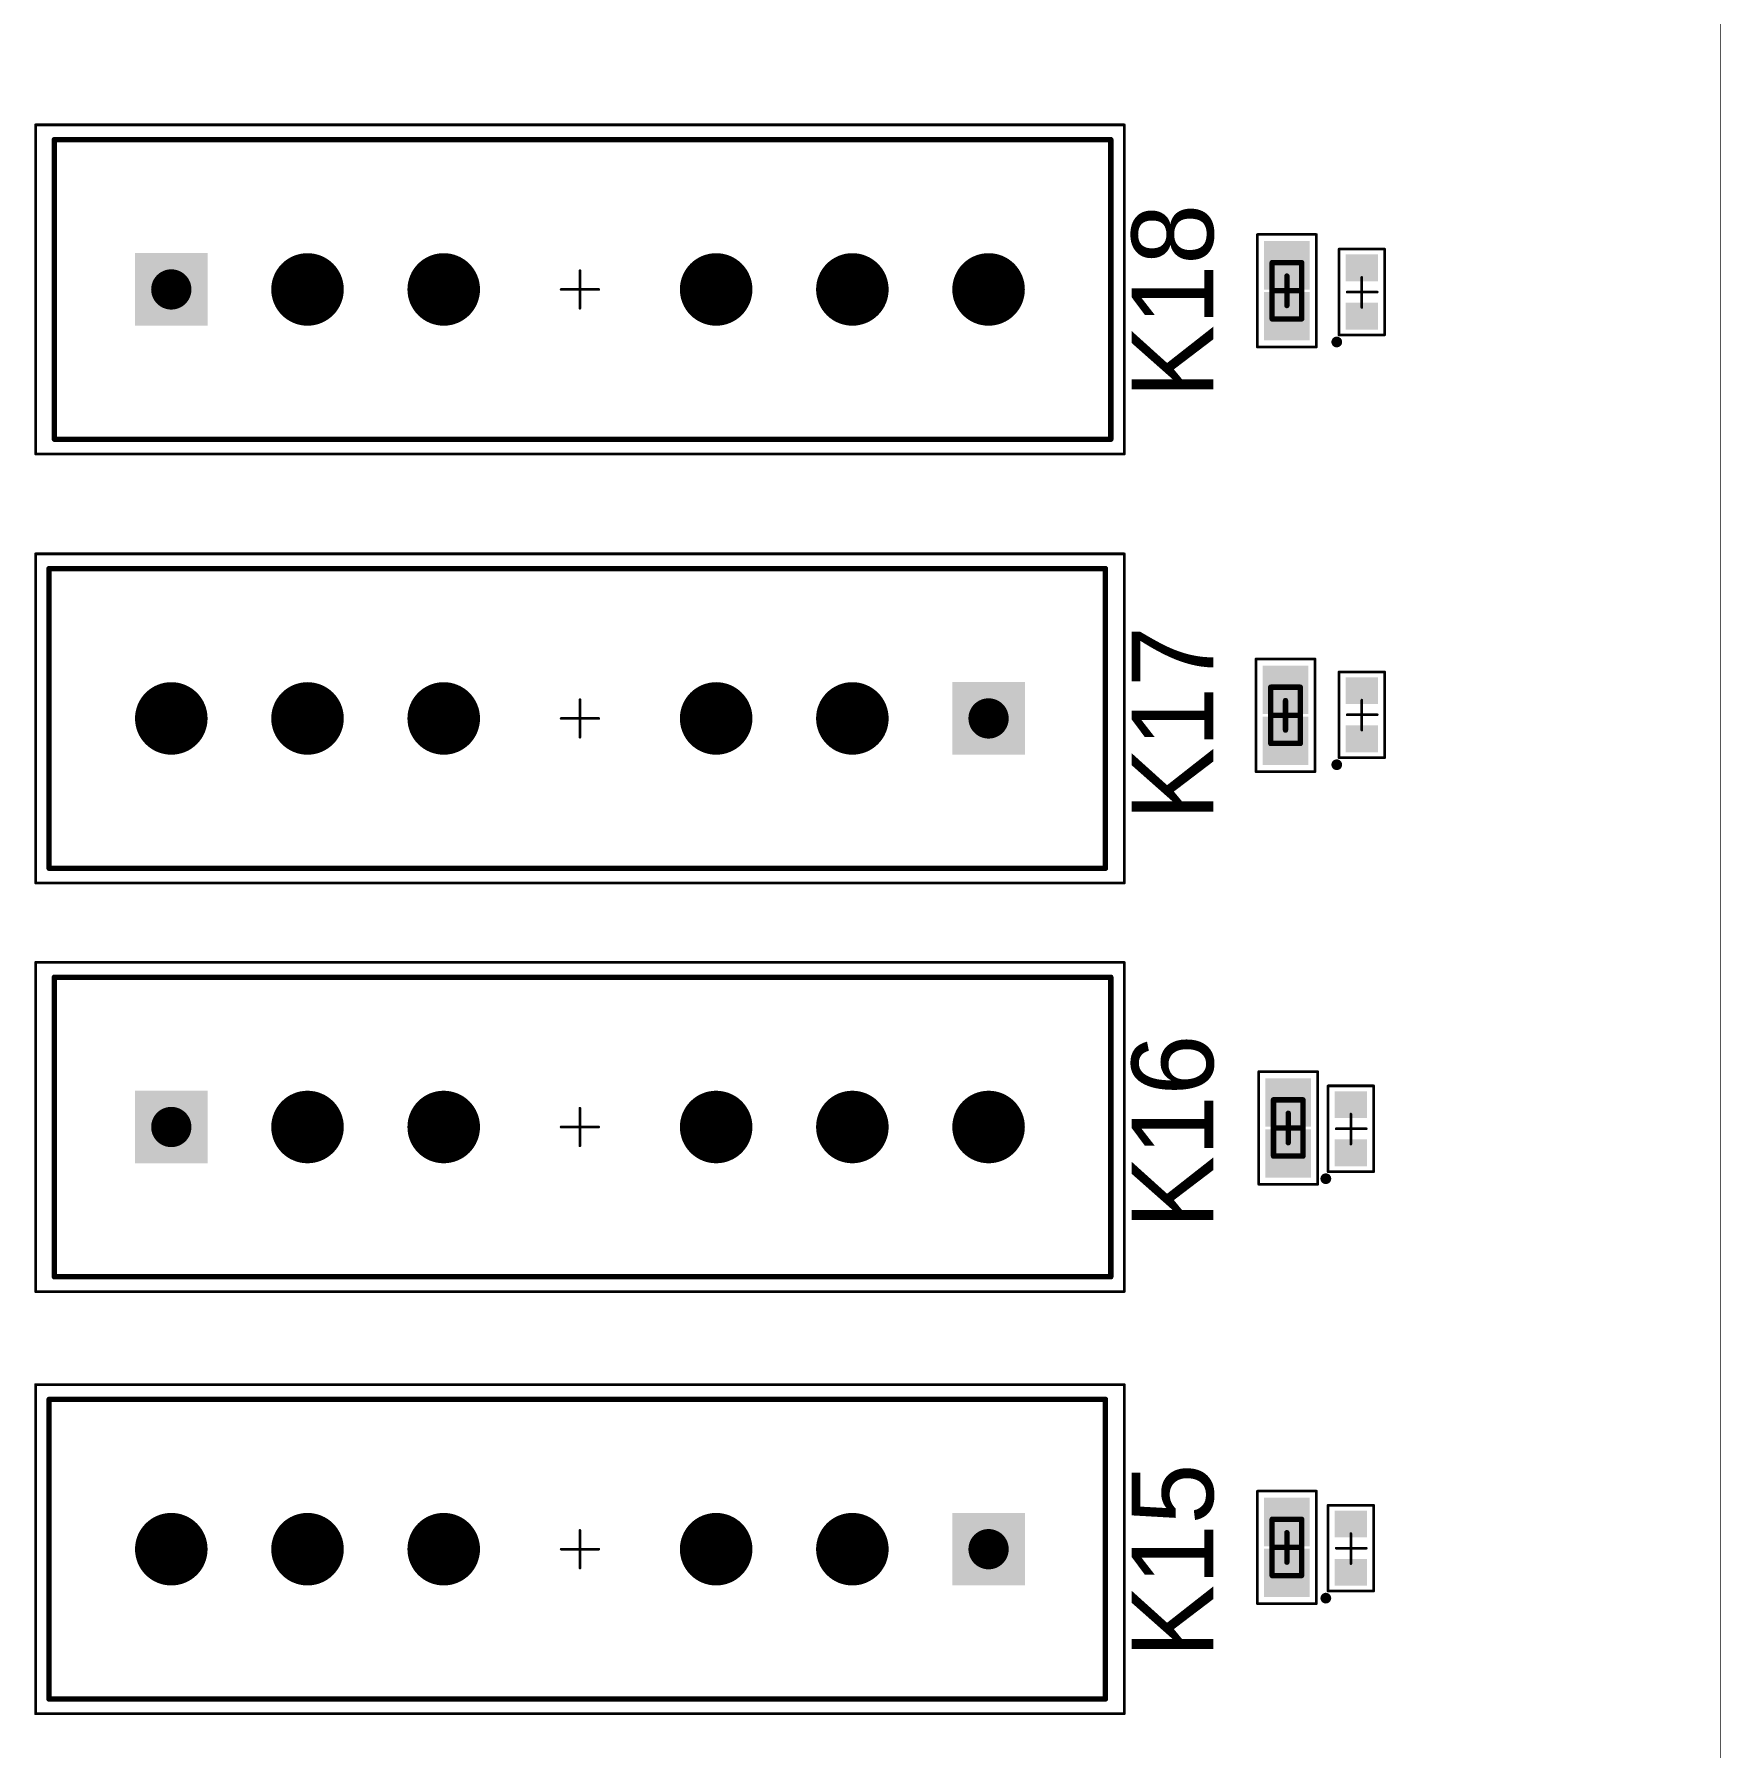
# Model space of a CAD drawing. Header units: millimetres. Extents: x -6 to 100, y 0 to 100.
# Drawn here: x 68.56 to 100.01, y 28.81 to 60.77 of the extents above; entities that cross this region are included whole.
import ezdxf

# ---------------------------------------------------------------- set-up
doc = ezdxf.new("R2010")
doc.units = ezdxf.units.MM
for name, color, linetype in [('BottomLayer', 5, 'Continuous'), ('BottomSolder', 6, 'Continuous'), ('Mechanical1', 6, 'Continuous'), ('Mechanical13', 56, 'Continuous'), ('Mechanical15', 56, 'Continuous'), ('PadHoleLayer', 156, 'Continuous'), ('TopLayer', 1, 'Continuous'), ('TopOverlay', 2, 'Continuous'), ('TopPaste', 8, 'Continuous'), ('TopSolder', 216, 'Continuous')]:
    doc.layers.add(name, color=color, linetype=linetype)

# ---------------------------------------------------------------- blocks, each defined once
blk = doc.blocks.new('RESC1005X04M_14')
at = {"layer": 'Mechanical13', "const_width": 0.1}
for points in [[(-0.525, 0.275), (-0.525, -0.275)], [(-0.525, 0.275), (0.525, 0.275)], [(0.525, 0.275), (0.525, -0.275)], [(-0.525, -0.275), (0.525, -0.275)]]:
    blk.add_lwpolyline(points, dxfattribs=at)
at = {"layer": 'Mechanical13', "const_width": 0.05}
for points in [[(-0.55, 0.275, 1), (-0.5, 0.275, 1)], [(-0.55, 0.275, 1), (-0.5, 0.275, 1)], [(0.5, 0.275, 1), (0.55, 0.275, 1)], [(0.5, 0.275, 1), (0.55, 0.275, 1)], [(-0.55, -0.275, 1), (-0.5, -0.275, 1)], [(-0.55, -0.275, 1), (-0.5, -0.275, 1)], [(0.5, -0.275, 1), (0.55, -0.275, 1)], [(0.5, -0.275, 1), (0.55, -0.275, 1)]]:
    blk.add_lwpolyline(points, format="xyb", close=True, dxfattribs=at)
at = {"layer": 'Mechanical15'}
for points, const_width in [([(-1.05, 0.55), (-1.05, -0.55)], 0.05), ([(-1.05, 0.55), (1.05, 0.55)], 0.05), ([(0, 0.275), (0, -0.275)], 0.1), ([(1.05, 0.55), (1.05, -0.55)], 0.05), ([(-0.275, 0), (0.275, 0)], 0.1), ([(-1.05, -0.55), (1.05, -0.55)], 0.05)]:
    blk.add_lwpolyline(points, dxfattribs=dict(at, const_width=const_width))
for points, const_width in [([(-1.062, 0.55, 1), (-1.038, 0.55, 1)], 0.025), ([(-1.062, 0.55, 1), (-1.038, 0.55, 1)], 0.025), ([(-0.025, 0.275, 1), (0.025, 0.275, 1)], 0.05), ([(1.038, 0.55, 1), (1.062, 0.55, 1)], 0.025), ([(1.038, 0.55, 1), (1.062, 0.55, 1)], 0.025), ([(-0.3, 0, 1), (-0.25, 0, 1)], 0.05), ([(0.25, 0, 1), (0.3, 0, 1)], 0.05), ([(-0.025, -0.275, 1), (0.025, -0.275, 1)], 0.05), ([(-1.062, -0.55, 1), (-1.038, -0.55, 1)], 0.025), ([(-1.062, -0.55, 1), (-1.038, -0.55, 1)], 0.025), ([(1.038, -0.55, 1), (1.062, -0.55, 1)], 0.025), ([(1.038, -0.55, 1), (1.062, -0.55, 1)], 0.025)]:
    blk.add_lwpolyline(points, format="xyb", close=True, dxfattribs=dict(at, const_width=const_width))
at = {"layer": 'TopLayer'}
for points in [[(-0.125, -0.325), (-0.125, 0.325), (-0.825, -0.325), (-0.825, 0.325)], [(0.825, -0.325), (0.825, 0.325), (0.125, -0.325), (0.125, 0.325)]]:
    blk.add_solid(points, dxfattribs=at)
at = {"layer": 'TopPaste'}
for points in [[(-0.125, -0.325), (-0.125, 0.325), (-0.825, -0.325), (-0.825, 0.325)], [(0.825, -0.325), (0.825, 0.325), (0.125, -0.325), (0.125, 0.325)]]:
    blk.add_solid(points, dxfattribs=at)
at = {"layer": 'TopSolder'}
for points in [[(-0.023, -0.427), (-0.023, 0.427), (-0.927, -0.427), (-0.927, 0.427)], [(0.927, -0.427), (0.927, 0.427), (0.023, -0.427), (0.023, 0.427)]]:
    blk.add_solid(points, dxfattribs=at)
blk = doc.blocks.new('RESC1005X04M_16')
at = {"layer": 'Mechanical13', "const_width": 0.1}
for points in [[(-0.525, 0.275), (-0.525, -0.275)], [(-0.525, 0.275), (0.525, 0.275)], [(0.525, 0.275), (0.525, -0.275)], [(-0.525, -0.275), (0.525, -0.275)]]:
    blk.add_lwpolyline(points, dxfattribs=at)
at = {"layer": 'Mechanical13', "const_width": 0.05}
for points in [[(-0.55, 0.275, 1), (-0.5, 0.275, 1)], [(-0.55, 0.275, 1), (-0.5, 0.275, 1)], [(0.5, 0.275, 1), (0.55, 0.275, 1)], [(0.5, 0.275, 1), (0.55, 0.275, 1)], [(-0.55, -0.275, 1), (-0.5, -0.275, 1)], [(-0.55, -0.275, 1), (-0.5, -0.275, 1)], [(0.5, -0.275, 1), (0.55, -0.275, 1)], [(0.5, -0.275, 1), (0.55, -0.275, 1)]]:
    blk.add_lwpolyline(points, format="xyb", close=True, dxfattribs=at)
at = {"layer": 'Mechanical15'}
for points, const_width in [([(-1.05, 0.55), (-1.05, -0.55)], 0.05), ([(-1.05, 0.55), (1.05, 0.55)], 0.05), ([(0, 0.275), (0, -0.275)], 0.1), ([(1.05, 0.55), (1.05, -0.55)], 0.05), ([(-0.275, 0), (0.275, 0)], 0.1), ([(-1.05, -0.55), (1.05, -0.55)], 0.05)]:
    blk.add_lwpolyline(points, dxfattribs=dict(at, const_width=const_width))
for points, const_width in [([(-1.062, 0.55, 1), (-1.038, 0.55, 1)], 0.025), ([(-1.062, 0.55, 1), (-1.038, 0.55, 1)], 0.025), ([(-0.025, 0.275, 1), (0.025, 0.275, 1)], 0.05), ([(1.038, 0.55, 1), (1.062, 0.55, 1)], 0.025), ([(1.038, 0.55, 1), (1.062, 0.55, 1)], 0.025), ([(-0.3, 0, 1), (-0.25, 0, 1)], 0.05), ([(0.25, 0, 1), (0.3, 0, 1)], 0.05), ([(-0.025, -0.275, 1), (0.025, -0.275, 1)], 0.05), ([(-1.062, -0.55, 1), (-1.038, -0.55, 1)], 0.025), ([(-1.062, -0.55, 1), (-1.038, -0.55, 1)], 0.025), ([(1.038, -0.55, 1), (1.062, -0.55, 1)], 0.025), ([(1.038, -0.55, 1), (1.062, -0.55, 1)], 0.025)]:
    blk.add_lwpolyline(points, format="xyb", close=True, dxfattribs=dict(at, const_width=const_width))
at = {"layer": 'TopLayer'}
for points in [[(-0.125, -0.325), (-0.125, 0.325), (-0.825, -0.325), (-0.825, 0.325)], [(0.825, -0.325), (0.825, 0.325), (0.125, -0.325), (0.125, 0.325)]]:
    blk.add_solid(points, dxfattribs=at)
at = {"layer": 'TopPaste'}
for points in [[(-0.125, -0.325), (-0.125, 0.325), (-0.825, -0.325), (-0.825, 0.325)], [(0.825, -0.325), (0.825, 0.325), (0.125, -0.325), (0.125, 0.325)]]:
    blk.add_solid(points, dxfattribs=at)
at = {"layer": 'TopSolder'}
for points in [[(-0.023, -0.427), (-0.023, 0.427), (-0.927, -0.427), (-0.927, 0.427)], [(0.927, -0.427), (0.927, 0.427), (0.023, -0.427), (0.023, 0.427)]]:
    blk.add_solid(points, dxfattribs=at)
blk = doc.blocks.new('RESC1005X04M_21')
at = {"layer": 'Mechanical13', "const_width": 0.1}
for points in [[(-0.525, 0.275), (-0.525, -0.275)], [(-0.525, 0.275), (0.525, 0.275)], [(0.525, 0.275), (0.525, -0.275)], [(-0.525, -0.275), (0.525, -0.275)]]:
    blk.add_lwpolyline(points, dxfattribs=at)
at = {"layer": 'Mechanical13', "const_width": 0.05}
for points in [[(-0.55, 0.275, 1), (-0.5, 0.275, 1)], [(-0.55, 0.275, 1), (-0.5, 0.275, 1)], [(0.5, 0.275, 1), (0.55, 0.275, 1)], [(0.5, 0.275, 1), (0.55, 0.275, 1)], [(-0.55, -0.275, 1), (-0.5, -0.275, 1)], [(-0.55, -0.275, 1), (-0.5, -0.275, 1)], [(0.5, -0.275, 1), (0.55, -0.275, 1)], [(0.5, -0.275, 1), (0.55, -0.275, 1)]]:
    blk.add_lwpolyline(points, format="xyb", close=True, dxfattribs=at)
at = {"layer": 'Mechanical15'}
for points, const_width in [([(-1.05, 0.55), (-1.05, -0.55)], 0.05), ([(-1.05, 0.55), (1.05, 0.55)], 0.05), ([(0, 0.275), (0, -0.275)], 0.1), ([(1.05, 0.55), (1.05, -0.55)], 0.05), ([(-0.275, 0), (0.275, 0)], 0.1), ([(-1.05, -0.55), (1.05, -0.55)], 0.05)]:
    blk.add_lwpolyline(points, dxfattribs=dict(at, const_width=const_width))
for points, const_width in [([(-1.062, 0.55, 1), (-1.038, 0.55, 1)], 0.025), ([(-1.062, 0.55, 1), (-1.038, 0.55, 1)], 0.025), ([(-0.025, 0.275, 1), (0.025, 0.275, 1)], 0.05), ([(1.038, 0.55, 1), (1.062, 0.55, 1)], 0.025), ([(1.038, 0.55, 1), (1.062, 0.55, 1)], 0.025), ([(-0.3, 0, 1), (-0.25, 0, 1)], 0.05), ([(0.25, 0, 1), (0.3, 0, 1)], 0.05), ([(-0.025, -0.275, 1), (0.025, -0.275, 1)], 0.05), ([(-1.062, -0.55, 1), (-1.038, -0.55, 1)], 0.025), ([(-1.062, -0.55, 1), (-1.038, -0.55, 1)], 0.025), ([(1.038, -0.55, 1), (1.062, -0.55, 1)], 0.025), ([(1.038, -0.55, 1), (1.062, -0.55, 1)], 0.025)]:
    blk.add_lwpolyline(points, format="xyb", close=True, dxfattribs=dict(at, const_width=const_width))
at = {"layer": 'TopLayer'}
for points in [[(-0.125, -0.325), (-0.125, 0.325), (-0.825, -0.325), (-0.825, 0.325)], [(0.825, -0.325), (0.825, 0.325), (0.125, -0.325), (0.125, 0.325)]]:
    blk.add_solid(points, dxfattribs=at)
at = {"layer": 'TopPaste'}
for points in [[(-0.125, -0.325), (-0.125, 0.325), (-0.825, -0.325), (-0.825, 0.325)], [(0.825, -0.325), (0.825, 0.325), (0.125, -0.325), (0.125, 0.325)]]:
    blk.add_solid(points, dxfattribs=at)
at = {"layer": 'TopSolder'}
for points in [[(-0.023, -0.427), (-0.023, 0.427), (-0.927, -0.427), (-0.927, 0.427)], [(0.927, -0.427), (0.927, 0.427), (0.023, -0.427), (0.023, 0.427)]]:
    blk.add_solid(points, dxfattribs=at)
blk = doc.blocks.new('RESC1005X04M_24')
at = {"layer": 'Mechanical13', "const_width": 0.1}
for points in [[(-0.525, 0.275), (-0.525, -0.275)], [(-0.525, 0.275), (0.525, 0.275)], [(0.525, 0.275), (0.525, -0.275)], [(-0.525, -0.275), (0.525, -0.275)]]:
    blk.add_lwpolyline(points, dxfattribs=at)
at = {"layer": 'Mechanical13', "const_width": 0.05}
for points in [[(-0.55, 0.275, 1), (-0.5, 0.275, 1)], [(-0.55, 0.275, 1), (-0.5, 0.275, 1)], [(0.5, 0.275, 1), (0.55, 0.275, 1)], [(0.5, 0.275, 1), (0.55, 0.275, 1)], [(-0.55, -0.275, 1), (-0.5, -0.275, 1)], [(-0.55, -0.275, 1), (-0.5, -0.275, 1)], [(0.5, -0.275, 1), (0.55, -0.275, 1)], [(0.5, -0.275, 1), (0.55, -0.275, 1)]]:
    blk.add_lwpolyline(points, format="xyb", close=True, dxfattribs=at)
at = {"layer": 'Mechanical15'}
for points, const_width in [([(-1.05, 0.55), (-1.05, -0.55)], 0.05), ([(-1.05, 0.55), (1.05, 0.55)], 0.05), ([(0, 0.275), (0, -0.275)], 0.1), ([(1.05, 0.55), (1.05, -0.55)], 0.05), ([(-0.275, 0), (0.275, 0)], 0.1), ([(-1.05, -0.55), (1.05, -0.55)], 0.05)]:
    blk.add_lwpolyline(points, dxfattribs=dict(at, const_width=const_width))
for points, const_width in [([(-1.062, 0.55, 1), (-1.038, 0.55, 1)], 0.025), ([(-1.062, 0.55, 1), (-1.038, 0.55, 1)], 0.025), ([(-0.025, 0.275, 1), (0.025, 0.275, 1)], 0.05), ([(1.038, 0.55, 1), (1.062, 0.55, 1)], 0.025), ([(1.038, 0.55, 1), (1.062, 0.55, 1)], 0.025), ([(-0.3, 0, 1), (-0.25, 0, 1)], 0.05), ([(0.25, 0, 1), (0.3, 0, 1)], 0.05), ([(-0.025, -0.275, 1), (0.025, -0.275, 1)], 0.05), ([(-1.062, -0.55, 1), (-1.038, -0.55, 1)], 0.025), ([(-1.062, -0.55, 1), (-1.038, -0.55, 1)], 0.025), ([(1.038, -0.55, 1), (1.062, -0.55, 1)], 0.025), ([(1.038, -0.55, 1), (1.062, -0.55, 1)], 0.025)]:
    blk.add_lwpolyline(points, format="xyb", close=True, dxfattribs=dict(at, const_width=const_width))
at = {"layer": 'TopLayer'}
for points in [[(-0.125, -0.325), (-0.125, 0.325), (-0.825, -0.325), (-0.825, 0.325)], [(0.825, -0.325), (0.825, 0.325), (0.125, -0.325), (0.125, 0.325)]]:
    blk.add_solid(points, dxfattribs=at)
at = {"layer": 'TopPaste'}
for points in [[(-0.125, -0.325), (-0.125, 0.325), (-0.825, -0.325), (-0.825, 0.325)], [(0.825, -0.325), (0.825, 0.325), (0.125, -0.325), (0.125, 0.325)]]:
    blk.add_solid(points, dxfattribs=at)
at = {"layer": 'TopSolder'}
for points in [[(-0.023, -0.427), (-0.023, 0.427), (-0.927, -0.427), (-0.927, 0.427)], [(0.927, -0.427), (0.927, 0.427), (0.023, -0.427), (0.023, 0.427)]]:
    blk.add_solid(points, dxfattribs=at)
blk = doc.blocks.new('SIP564W40P254L1980H810Q6___C______38')
at = {"layer": 'BottomLayer', "const_width": 0.575}
for points in [[(-5.368, 0, 1), (-4.792, 0, 1)], [(-2.828, 0, 1), (-2.252, 0, 1)], [(2.252, 0, 1), (2.828, 0, 1)], [(4.792, 0, 1), (5.368, 0, 1)], [(7.332, 0, 1), (7.908, 0, 1)]]:
    blk.add_lwpolyline(points, format="xyb", close=True, dxfattribs=at)
at = {"layer": 'BottomLayer'}
blk.add_solid([(-8.195, 0.575), (-8.195, -0.575), (-7.045, 0.575), (-7.045, -0.575)], dxfattribs=at)
at = {"layer": 'BottomSolder', "const_width": 0.677}
for points in [[(-5.418, 0, 1), (-4.742, 0, 1)], [(-2.878, 0, 1), (-2.202, 0, 1)], [(2.202, 0, 1), (2.878, 0, 1)], [(4.742, 0, 1), (5.418, 0, 1)], [(7.282, 0, 1), (7.958, 0, 1)]]:
    blk.add_lwpolyline(points, format="xyb", close=True, dxfattribs=at)
at = {"layer": 'BottomSolder'}
blk.add_solid([(-8.297, 0.677), (-8.297, -0.677), (-6.943, 0.677), (-6.943, -0.677)], dxfattribs=at)
at = {"layer": 'Mechanical13', "const_width": 0.1}
for points in [[(-9.8, -2.794), (-9.8, 2.794)], [(-9.8, 2.794), (9.9, 2.794)], [(9.9, -2.794), (9.9, 2.794)], [(-9.8, -2.794), (9.9, -2.794)]]:
    blk.add_lwpolyline(points, dxfattribs=at)
at = {"layer": 'Mechanical13', "const_width": 0.05}
for points in [[(-9.825, 2.794, 1), (-9.775, 2.794, 1)], [(-9.825, 2.794, 1), (-9.775, 2.794, 1)], [(9.875, 2.794, 1), (9.925, 2.794, 1)], [(9.875, 2.794, 1), (9.925, 2.794, 1)], [(-9.825, -2.794, 1), (-9.775, -2.794, 1)], [(-9.825, -2.794, 1), (-9.775, -2.794, 1)], [(9.875, -2.794, 1), (9.925, -2.794, 1)], [(9.875, -2.794, 1), (9.925, -2.794, 1)]]:
    blk.add_lwpolyline(points, format="xyb", close=True, dxfattribs=at)
at = {"layer": 'Mechanical15', "const_width": 0.05}
for points in [[(-10.15, -3.07), (-10.15, 3.07)], [(-10.15, 3.07), (10.15, 3.07)], [(10.15, -3.07), (10.15, 3.07)], [(0, -0.35), (0, 0.35)], [(-0.35, 0), (0.35, 0)], [(-10.15, -3.07), (10.15, -3.07)]]:
    blk.add_lwpolyline(points, dxfattribs=at)
at = {"layer": 'Mechanical15', "const_width": 0.025}
for points in [[(-10.163, 3.07, 1), (-10.138, 3.07, 1)], [(-10.163, 3.07, 1), (-10.138, 3.07, 1)], [(10.138, 3.07, 1), (10.163, 3.07, 1)], [(10.138, 3.07, 1), (10.163, 3.07, 1)], [(-0.013, 0.35, 1), (0.013, 0.35, 1)], [(-0.363, 0, 1), (-0.338, 0, 1)], [(0.338, 0, 1), (0.363, 0, 1)], [(-0.013, -0.35, 1), (0.013, -0.35, 1)], [(-10.163, -3.07, 1), (-10.138, -3.07, 1)], [(-10.163, -3.07, 1), (-10.138, -3.07, 1)], [(10.138, -3.07, 1), (10.163, -3.07, 1)], [(10.138, -3.07, 1), (10.163, -3.07, 1)]]:
    blk.add_lwpolyline(points, format="xyb", close=True, dxfattribs=at)
at = {"layer": 'PadHoleLayer', "const_width": 0.375}
for points in [[(-7.808, 0, 1), (-7.432, 0, 1)], [(-5.268, 0, 1), (-4.892, 0, 1)], [(-2.728, 0, 1), (-2.352, 0, 1)], [(2.352, 0, 1), (2.728, 0, 1)], [(4.892, 0, 1), (5.268, 0, 1)], [(7.432, 0, 1), (7.808, 0, 1)]]:
    blk.add_lwpolyline(points, format="xyb", close=True, dxfattribs=at)
at = {"layer": 'TopLayer', "const_width": 0.575}
for points in [[(-5.368, 0, 1), (-4.792, 0, 1)], [(-2.828, 0, 1), (-2.252, 0, 1)], [(2.252, 0, 1), (2.828, 0, 1)], [(4.792, 0, 1), (5.368, 0, 1)], [(7.332, 0, 1), (7.908, 0, 1)]]:
    blk.add_lwpolyline(points, format="xyb", close=True, dxfattribs=at)
at = {"layer": 'TopLayer'}
blk.add_solid([(-8.195, 0.575), (-8.195, -0.575), (-7.045, 0.575), (-7.045, -0.575)], dxfattribs=at)
at = {"layer": 'TopSolder', "const_width": 0.677}
for points in [[(-5.418, 0, 1), (-4.742, 0, 1)], [(-2.878, 0, 1), (-2.202, 0, 1)], [(2.202, 0, 1), (2.878, 0, 1)], [(4.742, 0, 1), (5.418, 0, 1)], [(7.282, 0, 1), (7.958, 0, 1)]]:
    blk.add_lwpolyline(points, format="xyb", close=True, dxfattribs=at)
at = {"layer": 'TopSolder'}
blk.add_solid([(-8.297, 0.677), (-8.297, -0.677), (-6.943, 0.677), (-6.943, -0.677)], dxfattribs=at)
blk = doc.blocks.new('SIP564W40P254L1980H810Q6___C______39')
at = {"layer": 'BottomLayer', "const_width": 0.575}
for points in [[(-5.368, 0, 1), (-4.792, 0, 1)], [(-2.828, 0, 1), (-2.252, 0, 1)], [(2.252, 0, 1), (2.828, 0, 1)], [(4.792, 0, 1), (5.368, 0, 1)], [(7.332, 0, 1), (7.908, 0, 1)]]:
    blk.add_lwpolyline(points, format="xyb", close=True, dxfattribs=at)
at = {"layer": 'BottomLayer'}
blk.add_solid([(-8.195, 0.575), (-8.195, -0.575), (-7.045, 0.575), (-7.045, -0.575)], dxfattribs=at)
at = {"layer": 'BottomSolder', "const_width": 0.677}
for points in [[(-5.418, 0, 1), (-4.742, 0, 1)], [(-2.878, 0, 1), (-2.202, 0, 1)], [(2.202, 0, 1), (2.878, 0, 1)], [(4.742, 0, 1), (5.418, 0, 1)], [(7.282, 0, 1), (7.958, 0, 1)]]:
    blk.add_lwpolyline(points, format="xyb", close=True, dxfattribs=at)
at = {"layer": 'BottomSolder'}
blk.add_solid([(-8.297, 0.677), (-8.297, -0.677), (-6.943, 0.677), (-6.943, -0.677)], dxfattribs=at)
at = {"layer": 'Mechanical13', "const_width": 0.1}
for points in [[(-9.8, 2.794), (-9.8, -2.794)], [(9.9, 2.794), (-9.8, 2.794)], [(9.9, 2.794), (9.9, -2.794)], [(9.9, -2.794), (-9.8, -2.794)]]:
    blk.add_lwpolyline(points, dxfattribs=at)
at = {"layer": 'Mechanical13', "const_width": 0.05}
for points in [[(-9.825, 2.794, 1), (-9.775, 2.794, 1)], [(-9.825, 2.794, 1), (-9.775, 2.794, 1)], [(9.875, 2.794, 1), (9.925, 2.794, 1)], [(9.875, 2.794, 1), (9.925, 2.794, 1)], [(-9.825, -2.794, 1), (-9.775, -2.794, 1)], [(-9.825, -2.794, 1), (-9.775, -2.794, 1)], [(9.875, -2.794, 1), (9.925, -2.794, 1)], [(9.875, -2.794, 1), (9.925, -2.794, 1)]]:
    blk.add_lwpolyline(points, format="xyb", close=True, dxfattribs=at)
at = {"layer": 'Mechanical15', "const_width": 0.05}
for points in [[(-10.15, 3.07), (-10.15, -3.07)], [(10.15, 3.07), (-10.15, 3.07)], [(10.15, 3.07), (10.15, -3.07)], [(0, 0.35), (0, -0.35)], [(0.35, 0), (-0.35, 0)], [(10.15, -3.07), (-10.15, -3.07)]]:
    blk.add_lwpolyline(points, dxfattribs=at)
at = {"layer": 'Mechanical15', "const_width": 0.025}
for points in [[(-10.163, 3.07, 1), (-10.138, 3.07, 1)], [(-10.163, 3.07, 1), (-10.138, 3.07, 1)], [(10.138, 3.07, 1), (10.163, 3.07, 1)], [(10.138, 3.07, 1), (10.163, 3.07, 1)], [(-0.013, 0.35, 1), (0.013, 0.35, 1)], [(-0.363, 0, 1), (-0.338, 0, 1)], [(0.338, 0, 1), (0.363, 0, 1)], [(-0.013, -0.35, 1), (0.013, -0.35, 1)], [(-10.163, -3.07, 1), (-10.138, -3.07, 1)], [(-10.163, -3.07, 1), (-10.138, -3.07, 1)], [(10.138, -3.07, 1), (10.163, -3.07, 1)], [(10.138, -3.07, 1), (10.163, -3.07, 1)]]:
    blk.add_lwpolyline(points, format="xyb", close=True, dxfattribs=at)
at = {"layer": 'PadHoleLayer', "const_width": 0.375}
for points in [[(-7.808, 0, 1), (-7.432, 0, 1)], [(-5.268, 0, 1), (-4.892, 0, 1)], [(-2.728, 0, 1), (-2.352, 0, 1)], [(2.352, 0, 1), (2.728, 0, 1)], [(4.892, 0, 1), (5.268, 0, 1)], [(7.432, 0, 1), (7.808, 0, 1)]]:
    blk.add_lwpolyline(points, format="xyb", close=True, dxfattribs=at)
at = {"layer": 'TopLayer', "const_width": 0.575}
for points in [[(-5.368, 0, 1), (-4.792, 0, 1)], [(-2.828, 0, 1), (-2.252, 0, 1)], [(2.252, 0, 1), (2.828, 0, 1)], [(4.792, 0, 1), (5.368, 0, 1)], [(7.332, 0, 1), (7.908, 0, 1)]]:
    blk.add_lwpolyline(points, format="xyb", close=True, dxfattribs=at)
at = {"layer": 'TopLayer'}
blk.add_solid([(-8.195, 0.575), (-8.195, -0.575), (-7.045, 0.575), (-7.045, -0.575)], dxfattribs=at)
at = {"layer": 'TopSolder', "const_width": 0.677}
for points in [[(-5.418, 0, 1), (-4.742, 0, 1)], [(-2.878, 0, 1), (-2.202, 0, 1)], [(2.202, 0, 1), (2.878, 0, 1)], [(4.742, 0, 1), (5.418, 0, 1)], [(7.282, 0, 1), (7.958, 0, 1)]]:
    blk.add_lwpolyline(points, format="xyb", close=True, dxfattribs=at)
at = {"layer": 'TopSolder'}
blk.add_solid([(-8.297, 0.677), (-8.297, -0.677), (-6.943, 0.677), (-6.943, -0.677)], dxfattribs=at)
blk = doc.blocks.new('SIP564W40P254L1980H810Q6___C______40')
at = {"layer": 'BottomLayer', "const_width": 0.575}
for points in [[(-5.368, 0, 1), (-4.792, 0, 1)], [(-2.828, 0, 1), (-2.252, 0, 1)], [(2.252, 0, 1), (2.828, 0, 1)], [(4.792, 0, 1), (5.368, 0, 1)], [(7.332, 0, 1), (7.908, 0, 1)]]:
    blk.add_lwpolyline(points, format="xyb", close=True, dxfattribs=at)
at = {"layer": 'BottomLayer'}
blk.add_solid([(-8.195, 0.575), (-8.195, -0.575), (-7.045, 0.575), (-7.045, -0.575)], dxfattribs=at)
at = {"layer": 'BottomSolder', "const_width": 0.677}
for points in [[(-5.418, 0, 1), (-4.742, 0, 1)], [(-2.878, 0, 1), (-2.202, 0, 1)], [(2.202, 0, 1), (2.878, 0, 1)], [(4.742, 0, 1), (5.418, 0, 1)], [(7.282, 0, 1), (7.958, 0, 1)]]:
    blk.add_lwpolyline(points, format="xyb", close=True, dxfattribs=at)
at = {"layer": 'BottomSolder'}
blk.add_solid([(-8.297, 0.677), (-8.297, -0.677), (-6.943, 0.677), (-6.943, -0.677)], dxfattribs=at)
at = {"layer": 'Mechanical13', "const_width": 0.1}
for points in [[(-9.8, -2.794), (-9.8, 2.794)], [(-9.8, 2.794), (9.9, 2.794)], [(9.9, -2.794), (9.9, 2.794)], [(-9.8, -2.794), (9.9, -2.794)]]:
    blk.add_lwpolyline(points, dxfattribs=at)
at = {"layer": 'Mechanical13', "const_width": 0.05}
for points in [[(-9.825, 2.794, 1), (-9.775, 2.794, 1)], [(-9.825, 2.794, 1), (-9.775, 2.794, 1)], [(9.875, 2.794, 1), (9.925, 2.794, 1)], [(9.875, 2.794, 1), (9.925, 2.794, 1)], [(-9.825, -2.794, 1), (-9.775, -2.794, 1)], [(-9.825, -2.794, 1), (-9.775, -2.794, 1)], [(9.875, -2.794, 1), (9.925, -2.794, 1)], [(9.875, -2.794, 1), (9.925, -2.794, 1)]]:
    blk.add_lwpolyline(points, format="xyb", close=True, dxfattribs=at)
at = {"layer": 'Mechanical15', "const_width": 0.05}
for points in [[(-10.15, -3.07), (-10.15, 3.07)], [(-10.15, 3.07), (10.15, 3.07)], [(10.15, -3.07), (10.15, 3.07)], [(0, -0.35), (0, 0.35)], [(-0.35, 0), (0.35, 0)], [(-10.15, -3.07), (10.15, -3.07)]]:
    blk.add_lwpolyline(points, dxfattribs=at)
at = {"layer": 'Mechanical15', "const_width": 0.025}
for points in [[(-10.163, 3.07, 1), (-10.138, 3.07, 1)], [(-10.163, 3.07, 1), (-10.138, 3.07, 1)], [(10.138, 3.07, 1), (10.163, 3.07, 1)], [(10.138, 3.07, 1), (10.163, 3.07, 1)], [(-0.013, 0.35, 1), (0.013, 0.35, 1)], [(-0.363, 0, 1), (-0.338, 0, 1)], [(0.338, 0, 1), (0.363, 0, 1)], [(-0.013, -0.35, 1), (0.013, -0.35, 1)], [(-10.163, -3.07, 1), (-10.138, -3.07, 1)], [(-10.163, -3.07, 1), (-10.138, -3.07, 1)], [(10.138, -3.07, 1), (10.163, -3.07, 1)], [(10.138, -3.07, 1), (10.163, -3.07, 1)]]:
    blk.add_lwpolyline(points, format="xyb", close=True, dxfattribs=at)
at = {"layer": 'PadHoleLayer', "const_width": 0.375}
for points in [[(-7.808, 0, 1), (-7.432, 0, 1)], [(-5.268, 0, 1), (-4.892, 0, 1)], [(-2.728, 0, 1), (-2.352, 0, 1)], [(2.352, 0, 1), (2.728, 0, 1)], [(4.892, 0, 1), (5.268, 0, 1)], [(7.432, 0, 1), (7.808, 0, 1)]]:
    blk.add_lwpolyline(points, format="xyb", close=True, dxfattribs=at)
at = {"layer": 'TopLayer', "const_width": 0.575}
for points in [[(-5.368, 0, 1), (-4.792, 0, 1)], [(-2.828, 0, 1), (-2.252, 0, 1)], [(2.252, 0, 1), (2.828, 0, 1)], [(4.792, 0, 1), (5.368, 0, 1)], [(7.332, 0, 1), (7.908, 0, 1)]]:
    blk.add_lwpolyline(points, format="xyb", close=True, dxfattribs=at)
at = {"layer": 'TopLayer'}
blk.add_solid([(-8.195, 0.575), (-8.195, -0.575), (-7.045, 0.575), (-7.045, -0.575)], dxfattribs=at)
at = {"layer": 'TopSolder', "const_width": 0.677}
for points in [[(-5.418, 0, 1), (-4.742, 0, 1)], [(-2.878, 0, 1), (-2.202, 0, 1)], [(2.202, 0, 1), (2.878, 0, 1)], [(4.742, 0, 1), (5.418, 0, 1)], [(7.282, 0, 1), (7.958, 0, 1)]]:
    blk.add_lwpolyline(points, format="xyb", close=True, dxfattribs=at)
at = {"layer": 'TopSolder'}
blk.add_solid([(-8.297, 0.677), (-8.297, -0.677), (-6.943, 0.677), (-6.943, -0.677)], dxfattribs=at)
blk = doc.blocks.new('SIP564W40P254L1980H810Q6___C______41')
at = {"layer": 'BottomLayer', "const_width": 0.575}
for points in [[(-5.368, 0, 1), (-4.792, 0, 1)], [(-2.828, 0, 1), (-2.252, 0, 1)], [(2.252, 0, 1), (2.828, 0, 1)], [(4.792, 0, 1), (5.368, 0, 1)], [(7.332, 0, 1), (7.908, 0, 1)]]:
    blk.add_lwpolyline(points, format="xyb", close=True, dxfattribs=at)
at = {"layer": 'BottomLayer'}
blk.add_solid([(-8.195, 0.575), (-8.195, -0.575), (-7.045, 0.575), (-7.045, -0.575)], dxfattribs=at)
at = {"layer": 'BottomSolder', "const_width": 0.677}
for points in [[(-5.418, 0, 1), (-4.742, 0, 1)], [(-2.878, 0, 1), (-2.202, 0, 1)], [(2.202, 0, 1), (2.878, 0, 1)], [(4.742, 0, 1), (5.418, 0, 1)], [(7.282, 0, 1), (7.958, 0, 1)]]:
    blk.add_lwpolyline(points, format="xyb", close=True, dxfattribs=at)
at = {"layer": 'BottomSolder'}
blk.add_solid([(-8.297, 0.677), (-8.297, -0.677), (-6.943, 0.677), (-6.943, -0.677)], dxfattribs=at)
at = {"layer": 'Mechanical13', "const_width": 0.1}
for points in [[(-9.8, 2.794), (-9.8, -2.794)], [(9.9, 2.794), (-9.8, 2.794)], [(9.9, 2.794), (9.9, -2.794)], [(9.9, -2.794), (-9.8, -2.794)]]:
    blk.add_lwpolyline(points, dxfattribs=at)
at = {"layer": 'Mechanical13', "const_width": 0.05}
for points in [[(-9.825, 2.794, 1), (-9.775, 2.794, 1)], [(-9.825, 2.794, 1), (-9.775, 2.794, 1)], [(9.875, 2.794, 1), (9.925, 2.794, 1)], [(9.875, 2.794, 1), (9.925, 2.794, 1)], [(-9.825, -2.794, 1), (-9.775, -2.794, 1)], [(-9.825, -2.794, 1), (-9.775, -2.794, 1)], [(9.875, -2.794, 1), (9.925, -2.794, 1)], [(9.875, -2.794, 1), (9.925, -2.794, 1)]]:
    blk.add_lwpolyline(points, format="xyb", close=True, dxfattribs=at)
at = {"layer": 'Mechanical15', "const_width": 0.05}
for points in [[(-10.15, 3.07), (-10.15, -3.07)], [(10.15, 3.07), (-10.15, 3.07)], [(10.15, 3.07), (10.15, -3.07)], [(0, 0.35), (0, -0.35)], [(0.35, 0), (-0.35, 0)], [(10.15, -3.07), (-10.15, -3.07)]]:
    blk.add_lwpolyline(points, dxfattribs=at)
at = {"layer": 'Mechanical15', "const_width": 0.025}
for points in [[(-10.163, 3.07, 1), (-10.138, 3.07, 1)], [(-10.163, 3.07, 1), (-10.138, 3.07, 1)], [(10.138, 3.07, 1), (10.163, 3.07, 1)], [(10.138, 3.07, 1), (10.163, 3.07, 1)], [(-0.013, 0.35, 1), (0.013, 0.35, 1)], [(-0.363, 0, 1), (-0.338, 0, 1)], [(0.338, 0, 1), (0.363, 0, 1)], [(-0.013, -0.35, 1), (0.013, -0.35, 1)], [(-10.163, -3.07, 1), (-10.138, -3.07, 1)], [(-10.163, -3.07, 1), (-10.138, -3.07, 1)], [(10.138, -3.07, 1), (10.163, -3.07, 1)], [(10.138, -3.07, 1), (10.163, -3.07, 1)]]:
    blk.add_lwpolyline(points, format="xyb", close=True, dxfattribs=at)
at = {"layer": 'PadHoleLayer', "const_width": 0.375}
for points in [[(-7.808, 0, 1), (-7.432, 0, 1)], [(-5.268, 0, 1), (-4.892, 0, 1)], [(-2.728, 0, 1), (-2.352, 0, 1)], [(2.352, 0, 1), (2.728, 0, 1)], [(4.892, 0, 1), (5.268, 0, 1)], [(7.432, 0, 1), (7.808, 0, 1)]]:
    blk.add_lwpolyline(points, format="xyb", close=True, dxfattribs=at)
at = {"layer": 'TopLayer', "const_width": 0.575}
for points in [[(-5.368, 0, 1), (-4.792, 0, 1)], [(-2.828, 0, 1), (-2.252, 0, 1)], [(2.252, 0, 1), (2.828, 0, 1)], [(4.792, 0, 1), (5.368, 0, 1)], [(7.332, 0, 1), (7.908, 0, 1)]]:
    blk.add_lwpolyline(points, format="xyb", close=True, dxfattribs=at)
at = {"layer": 'TopLayer'}
blk.add_solid([(-8.195, 0.575), (-8.195, -0.575), (-7.045, 0.575), (-7.045, -0.575)], dxfattribs=at)
at = {"layer": 'TopSolder', "const_width": 0.677}
for points in [[(-5.418, 0, 1), (-4.742, 0, 1)], [(-2.878, 0, 1), (-2.202, 0, 1)], [(2.202, 0, 1), (2.878, 0, 1)], [(4.742, 0, 1), (5.418, 0, 1)], [(7.282, 0, 1), (7.958, 0, 1)]]:
    blk.add_lwpolyline(points, format="xyb", close=True, dxfattribs=at)
at = {"layer": 'TopSolder'}
blk.add_solid([(-8.297, 0.677), (-8.297, -0.677), (-6.943, 0.677), (-6.943, -0.677)], dxfattribs=at)
blk = doc.blocks.new('DIOC1005X02R_77')
at = {"layer": 'Mechanical13', "const_width": 0.05}
for points in [[(-0.797, 0.425), (-0.797, -0.425)], [(-0.797, 0.425), (0.803, 0.425)], [(0.803, 0.425), (0.803, -0.425)], [(-0.797, -0.425), (0.803, -0.425)]]:
    blk.add_lwpolyline(points, dxfattribs=at)
at = {"layer": 'Mechanical13', "const_width": 0.025}
for points in [[(-0.81, 0.425, 1), (-0.785, 0.425, 1)], [(-0.81, 0.425, 1), (-0.785, 0.425, 1)], [(0.79, 0.425, 1), (0.815, 0.425, 1)], [(0.79, 0.425, 1), (0.815, 0.425, 1)], [(-0.81, -0.425, 1), (-0.785, -0.425, 1)], [(-0.81, -0.425, 1), (-0.785, -0.425, 1)], [(0.79, -0.425, 1), (0.815, -0.425, 1)], [(0.79, -0.425, 1), (0.815, -0.425, 1)]]:
    blk.add_lwpolyline(points, format="xyb", close=True, dxfattribs=at)
at = {"layer": 'Mechanical15', "const_width": 0.05}
for points in [[(-0.797, 0.425), (-0.797, -0.425)], [(-0.797, 0.425), (0.803, 0.425)], [(0.803, 0.425), (0.803, -0.425)], [(-0.284, 0), (0.276, 0)], [(0.003, 0.273), (0.003, -0.287)], [(-0.797, -0.425), (0.803, -0.425)]]:
    blk.add_lwpolyline(points, dxfattribs=at)
at = {"layer": 'Mechanical15', "const_width": 0.025}
for points in [[(-0.81, 0.425, 1), (-0.785, 0.425, 1)], [(-0.81, 0.425, 1), (-0.785, 0.425, 1)], [(0.79, 0.425, 1), (0.815, 0.425, 1)], [(0.79, 0.425, 1), (0.815, 0.425, 1)], [(-0.297, 0, 1), (-0.272, 0, 1)], [(-0.01, 0.273, 1), (0.015, 0.273, 1)], [(0.263, 0, 1), (0.288, 0, 1)], [(-0.01, -0.287, 1), (0.015, -0.287, 1)], [(-0.81, -0.425, 1), (-0.785, -0.425, 1)], [(-0.81, -0.425, 1), (-0.785, -0.425, 1)], [(0.79, -0.425, 1), (0.815, -0.425, 1)], [(0.79, -0.425, 1), (0.815, -0.425, 1)]]:
    blk.add_lwpolyline(points, format="xyb", close=True, dxfattribs=at)
at = {"layer": 'TopLayer'}
for points in [[(-0.697, -0.3), (-0.197, -0.3), (-0.697, 0.3), (-0.197, 0.3)], [(0.203, -0.3), (0.703, -0.3), (0.203, 0.3), (0.703, 0.3)]]:
    blk.add_solid(points, dxfattribs=at)
at = {"layer": 'TopOverlay'}
for points, const_width in [([(-0.879, 0.467, 1), (-0.979, 0.467, 1)], 0.1), ([(-1.004, 0.467, 1), (-0.954, 0.467, 1)], 0.05), ([(-0.904, 0.467, 1), (-0.854, 0.467, 1)], 0.05)]:
    blk.add_lwpolyline(points, format="xyb", close=True, dxfattribs=dict(at, const_width=const_width))
at = {"layer": 'TopPaste'}
for points in [[(-0.697, -0.3), (-0.197, -0.3), (-0.697, 0.3), (-0.197, 0.3)], [(0.203, -0.3), (0.703, -0.3), (0.203, 0.3), (0.703, 0.3)]]:
    blk.add_solid(points, dxfattribs=at)
at = {"layer": 'TopSolder'}
for points in [[(-0.697, -0.3), (-0.197, -0.3), (-0.697, 0.3), (-0.197, 0.3)], [(0.203, -0.3), (0.703, -0.3), (0.203, 0.3), (0.703, 0.3)]]:
    blk.add_solid(points, dxfattribs=at)
blk = doc.blocks.new('DIOC1005X02R_79')
at = {"layer": 'Mechanical13', "const_width": 0.05}
for points in [[(-0.797, 0.425), (-0.797, -0.425)], [(-0.797, 0.425), (0.803, 0.425)], [(0.803, 0.425), (0.803, -0.425)], [(-0.797, -0.425), (0.803, -0.425)]]:
    blk.add_lwpolyline(points, dxfattribs=at)
at = {"layer": 'Mechanical13', "const_width": 0.025}
for points in [[(-0.81, 0.425, 1), (-0.785, 0.425, 1)], [(-0.81, 0.425, 1), (-0.785, 0.425, 1)], [(0.79, 0.425, 1), (0.815, 0.425, 1)], [(0.79, 0.425, 1), (0.815, 0.425, 1)], [(-0.81, -0.425, 1), (-0.785, -0.425, 1)], [(-0.81, -0.425, 1), (-0.785, -0.425, 1)], [(0.79, -0.425, 1), (0.815, -0.425, 1)], [(0.79, -0.425, 1), (0.815, -0.425, 1)]]:
    blk.add_lwpolyline(points, format="xyb", close=True, dxfattribs=at)
at = {"layer": 'Mechanical15', "const_width": 0.05}
for points in [[(-0.797, 0.425), (-0.797, -0.425)], [(-0.797, 0.425), (0.803, 0.425)], [(0.803, 0.425), (0.803, -0.425)], [(-0.284, 0), (0.276, 0)], [(0.003, 0.273), (0.003, -0.287)], [(-0.797, -0.425), (0.803, -0.425)]]:
    blk.add_lwpolyline(points, dxfattribs=at)
at = {"layer": 'Mechanical15', "const_width": 0.025}
for points in [[(-0.81, 0.425, 1), (-0.785, 0.425, 1)], [(-0.81, 0.425, 1), (-0.785, 0.425, 1)], [(0.79, 0.425, 1), (0.815, 0.425, 1)], [(0.79, 0.425, 1), (0.815, 0.425, 1)], [(-0.297, 0, 1), (-0.272, 0, 1)], [(-0.01, 0.273, 1), (0.015, 0.273, 1)], [(0.263, 0, 1), (0.288, 0, 1)], [(-0.01, -0.287, 1), (0.015, -0.287, 1)], [(-0.81, -0.425, 1), (-0.785, -0.425, 1)], [(-0.81, -0.425, 1), (-0.785, -0.425, 1)], [(0.79, -0.425, 1), (0.815, -0.425, 1)], [(0.79, -0.425, 1), (0.815, -0.425, 1)]]:
    blk.add_lwpolyline(points, format="xyb", close=True, dxfattribs=at)
at = {"layer": 'TopLayer'}
for points in [[(-0.697, -0.3), (-0.197, -0.3), (-0.697, 0.3), (-0.197, 0.3)], [(0.203, -0.3), (0.703, -0.3), (0.203, 0.3), (0.703, 0.3)]]:
    blk.add_solid(points, dxfattribs=at)
at = {"layer": 'TopOverlay'}
for points, const_width in [([(-0.879, 0.467, 1), (-0.979, 0.467, 1)], 0.1), ([(-1.004, 0.467, 1), (-0.954, 0.467, 1)], 0.05), ([(-0.904, 0.467, 1), (-0.854, 0.467, 1)], 0.05)]:
    blk.add_lwpolyline(points, format="xyb", close=True, dxfattribs=dict(at, const_width=const_width))
at = {"layer": 'TopPaste'}
for points in [[(-0.697, -0.3), (-0.197, -0.3), (-0.697, 0.3), (-0.197, 0.3)], [(0.203, -0.3), (0.703, -0.3), (0.203, 0.3), (0.703, 0.3)]]:
    blk.add_solid(points, dxfattribs=at)
at = {"layer": 'TopSolder'}
for points in [[(-0.697, -0.3), (-0.197, -0.3), (-0.697, 0.3), (-0.197, 0.3)], [(0.203, -0.3), (0.703, -0.3), (0.203, 0.3), (0.703, 0.3)]]:
    blk.add_solid(points, dxfattribs=at)
blk = doc.blocks.new('DIOC1005X02R_84')
at = {"layer": 'Mechanical13', "const_width": 0.05}
for points in [[(-0.797, 0.425), (-0.797, -0.425)], [(-0.797, 0.425), (0.803, 0.425)], [(0.803, 0.425), (0.803, -0.425)], [(-0.797, -0.425), (0.803, -0.425)]]:
    blk.add_lwpolyline(points, dxfattribs=at)
at = {"layer": 'Mechanical13', "const_width": 0.025}
for points in [[(-0.81, 0.425, 1), (-0.785, 0.425, 1)], [(-0.81, 0.425, 1), (-0.785, 0.425, 1)], [(0.79, 0.425, 1), (0.815, 0.425, 1)], [(0.79, 0.425, 1), (0.815, 0.425, 1)], [(-0.81, -0.425, 1), (-0.785, -0.425, 1)], [(-0.81, -0.425, 1), (-0.785, -0.425, 1)], [(0.79, -0.425, 1), (0.815, -0.425, 1)], [(0.79, -0.425, 1), (0.815, -0.425, 1)]]:
    blk.add_lwpolyline(points, format="xyb", close=True, dxfattribs=at)
at = {"layer": 'Mechanical15', "const_width": 0.05}
for points in [[(-0.797, 0.425), (-0.797, -0.425)], [(-0.797, 0.425), (0.803, 0.425)], [(0.803, 0.425), (0.803, -0.425)], [(-0.284, 0), (0.276, 0)], [(0.003, 0.273), (0.003, -0.287)], [(-0.797, -0.425), (0.803, -0.425)]]:
    blk.add_lwpolyline(points, dxfattribs=at)
at = {"layer": 'Mechanical15', "const_width": 0.025}
for points in [[(-0.81, 0.425, 1), (-0.785, 0.425, 1)], [(-0.81, 0.425, 1), (-0.785, 0.425, 1)], [(0.79, 0.425, 1), (0.815, 0.425, 1)], [(0.79, 0.425, 1), (0.815, 0.425, 1)], [(-0.297, 0, 1), (-0.272, 0, 1)], [(-0.01, 0.273, 1), (0.015, 0.273, 1)], [(0.263, 0, 1), (0.288, 0, 1)], [(-0.01, -0.287, 1), (0.015, -0.287, 1)], [(-0.81, -0.425, 1), (-0.785, -0.425, 1)], [(-0.81, -0.425, 1), (-0.785, -0.425, 1)], [(0.79, -0.425, 1), (0.815, -0.425, 1)], [(0.79, -0.425, 1), (0.815, -0.425, 1)]]:
    blk.add_lwpolyline(points, format="xyb", close=True, dxfattribs=at)
at = {"layer": 'TopLayer'}
for points in [[(-0.697, -0.3), (-0.197, -0.3), (-0.697, 0.3), (-0.197, 0.3)], [(0.203, -0.3), (0.703, -0.3), (0.203, 0.3), (0.703, 0.3)]]:
    blk.add_solid(points, dxfattribs=at)
at = {"layer": 'TopOverlay'}
for points, const_width in [([(-0.879, 0.467, 1), (-0.979, 0.467, 1)], 0.1), ([(-1.004, 0.467, 1), (-0.954, 0.467, 1)], 0.05), ([(-0.904, 0.467, 1), (-0.854, 0.467, 1)], 0.05)]:
    blk.add_lwpolyline(points, format="xyb", close=True, dxfattribs=dict(at, const_width=const_width))
at = {"layer": 'TopPaste'}
for points in [[(-0.697, -0.3), (-0.197, -0.3), (-0.697, 0.3), (-0.197, 0.3)], [(0.203, -0.3), (0.703, -0.3), (0.203, 0.3), (0.703, 0.3)]]:
    blk.add_solid(points, dxfattribs=at)
at = {"layer": 'TopSolder'}
for points in [[(-0.697, -0.3), (-0.197, -0.3), (-0.697, 0.3), (-0.197, 0.3)], [(0.203, -0.3), (0.703, -0.3), (0.203, 0.3), (0.703, 0.3)]]:
    blk.add_solid(points, dxfattribs=at)
blk = doc.blocks.new('DIOC1005X02R_89')
at = {"layer": 'Mechanical13', "const_width": 0.05}
for points in [[(-0.797, 0.425), (-0.797, -0.425)], [(-0.797, 0.425), (0.803, 0.425)], [(0.803, 0.425), (0.803, -0.425)], [(-0.797, -0.425), (0.803, -0.425)]]:
    blk.add_lwpolyline(points, dxfattribs=at)
at = {"layer": 'Mechanical13', "const_width": 0.025}
for points in [[(-0.81, 0.425, 1), (-0.785, 0.425, 1)], [(-0.81, 0.425, 1), (-0.785, 0.425, 1)], [(0.79, 0.425, 1), (0.815, 0.425, 1)], [(0.79, 0.425, 1), (0.815, 0.425, 1)], [(-0.81, -0.425, 1), (-0.785, -0.425, 1)], [(-0.81, -0.425, 1), (-0.785, -0.425, 1)], [(0.79, -0.425, 1), (0.815, -0.425, 1)], [(0.79, -0.425, 1), (0.815, -0.425, 1)]]:
    blk.add_lwpolyline(points, format="xyb", close=True, dxfattribs=at)
at = {"layer": 'Mechanical15', "const_width": 0.05}
for points in [[(-0.797, 0.425), (-0.797, -0.425)], [(-0.797, 0.425), (0.803, 0.425)], [(0.803, 0.425), (0.803, -0.425)], [(-0.284, 0), (0.276, 0)], [(0.003, 0.273), (0.003, -0.287)], [(-0.797, -0.425), (0.803, -0.425)]]:
    blk.add_lwpolyline(points, dxfattribs=at)
at = {"layer": 'Mechanical15', "const_width": 0.025}
for points in [[(-0.81, 0.425, 1), (-0.785, 0.425, 1)], [(-0.81, 0.425, 1), (-0.785, 0.425, 1)], [(0.79, 0.425, 1), (0.815, 0.425, 1)], [(0.79, 0.425, 1), (0.815, 0.425, 1)], [(-0.297, 0, 1), (-0.272, 0, 1)], [(-0.01, 0.273, 1), (0.015, 0.273, 1)], [(0.263, 0, 1), (0.288, 0, 1)], [(-0.01, -0.287, 1), (0.015, -0.287, 1)], [(-0.81, -0.425, 1), (-0.785, -0.425, 1)], [(-0.81, -0.425, 1), (-0.785, -0.425, 1)], [(0.79, -0.425, 1), (0.815, -0.425, 1)], [(0.79, -0.425, 1), (0.815, -0.425, 1)]]:
    blk.add_lwpolyline(points, format="xyb", close=True, dxfattribs=at)
at = {"layer": 'TopLayer'}
for points in [[(-0.697, -0.3), (-0.197, -0.3), (-0.697, 0.3), (-0.197, 0.3)], [(0.203, -0.3), (0.703, -0.3), (0.203, 0.3), (0.703, 0.3)]]:
    blk.add_solid(points, dxfattribs=at)
at = {"layer": 'TopOverlay'}
for points, const_width in [([(-0.879, 0.467, 1), (-0.979, 0.467, 1)], 0.1), ([(-1.004, 0.467, 1), (-0.954, 0.467, 1)], 0.05), ([(-0.904, 0.467, 1), (-0.854, 0.467, 1)], 0.05)]:
    blk.add_lwpolyline(points, format="xyb", close=True, dxfattribs=dict(at, const_width=const_width))
at = {"layer": 'TopPaste'}
for points in [[(-0.697, -0.3), (-0.197, -0.3), (-0.697, 0.3), (-0.197, 0.3)], [(0.203, -0.3), (0.703, -0.3), (0.203, 0.3), (0.703, 0.3)]]:
    blk.add_solid(points, dxfattribs=at)
at = {"layer": 'TopSolder'}
for points in [[(-0.697, -0.3), (-0.197, -0.3), (-0.697, 0.3), (-0.197, 0.3)], [(0.203, -0.3), (0.703, -0.3), (0.203, 0.3), (0.703, 0.3)]]:
    blk.add_solid(points, dxfattribs=at)

msp = doc.modelspace()

# ---------------------------------------------------------------- linework, layer by layer
at = {"layer": 'Mechanical1', "const_width": 0.0127}
msp.add_lwpolyline([(100.006, 0.006), (100.006, 100.006)], dxfattribs=at)

# ---------------------------------------------------------------- block references
for name, p, rotation in [('SIP564W40P254L1980H810Q6___C______38', (78.74, 56.007), 360), ('RESC1005X04M_21', (91.923, 55.982), 90), ('DIOC1005X02R_77', (93.32, 55.956), 90), ('SIP564W40P254L1980H810Q6___C______39', (78.74, 48.006), 180), ('RESC1005X04M_24', (91.897, 48.064), 90), ('DIOC1005X02R_84', (93.32, 48.072), 90), ('SIP564W40P254L1980H810Q6___C______40', (78.74, 40.386), 360), ('RESC1005X04M_14', (91.948, 40.368), 90), ('DIOC1005X02R_89', (93.116, 40.351), 90), ('SIP564W40P254L1980H810Q6___C______41', (78.74, 32.512), 180), ('RESC1005X04M_16', (91.923, 32.545), 90), ('DIOC1005X02R_79', (93.116, 32.528), 90)]:
    msp.add_blockref(name, p, dxfattribs=dict(rotation=rotation))

# ---------------------------------------------------------------- texts
at = {"layer": 'TopOverlay'}
for s, p in [('K18', (90.551, 53.976)), ('K17', (90.551, 46.102)), ('K16', (90.551, 38.482)), ('K15', (90.551, 30.481))]:
    msp.add_text(s, height=1.524, rotation=90, dxfattribs=at).set_placement(p)

doc.saveas('drawing.dxf')
